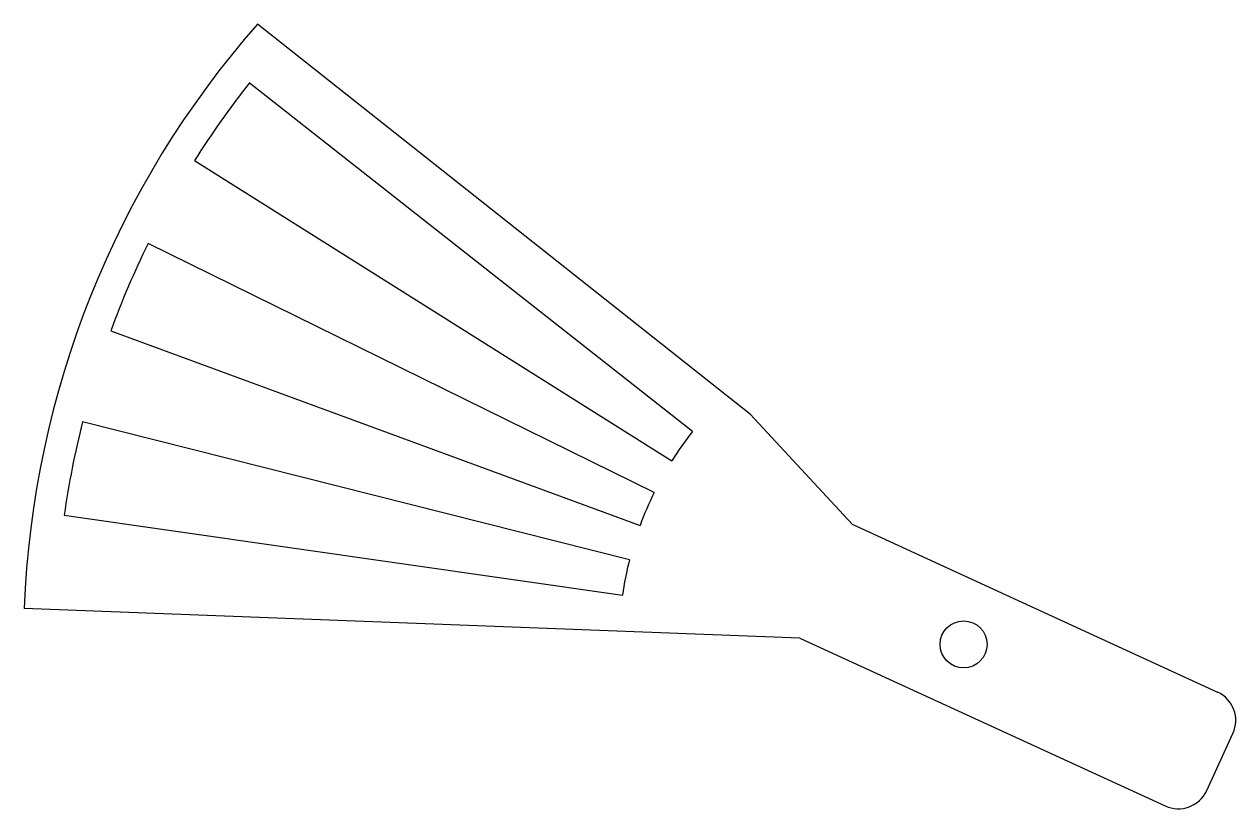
# Model space of a CAD drawing. Header units: millimetres. Extents: x -60 to 17.4, y -10.5 to 39.6.
import ezdxf

# ---------------------------------------------------------------- set-up
doc = ezdxf.new("R2010")
doc.units = ezdxf.units.MM

msp = doc.modelspace()

# ---------------------------------------------------------------- linework, layer by layer
at = {"color": 7, "linetype": 'Continuous', "lineweight": 25}
for p, q in [((-13.592, 14.671), (-45.074, 39.603)), ((-17.292, 13.601), (-45.589, 35.856)), ((-49.087, 30.895), (-18.619, 11.719)), ((-19.742, 9.708), (-52.047, 25.594)), ((-54.438, 20.014), (-20.649, 7.591)), ((-21.329, 5.391), (-56.231, 14.214)), ((-7.104, 7.668), (-13.592, 14.671)), ((-57.409, 8.258), (-21.776, 3.132)), ((-7.104, 7.668), (16.208, -3.048)), ((-10.445, 0.399), (-59.956, 2.288)), ((-10.445, 0.399), (12.867, -10.317)), ((15.52, -9.335), (17.19, -5.7))]:
    msp.add_line(p, q, dxfattribs=at)
msp.add_circle((0, 0), 1.5, dxfattribs=at)
for centre, radius, start, end in [((0, 0), 60, 138.69685, 177.8142), ((0, 0), 58, 141.8142, 147.8142), ((0, 0), 58, 153.8142, 159.8142), ((0, 0), 58, 165.8142, 171.8142), ((0, 0), 22, 141.8142, 147.8142), ((0, 0), 22, 153.8142, 159.8142), ((0, 0), 22, 165.8142, 171.8142), ((15.373, -4.865), 2, 335.3142, 65.3142), ((13.703, -8.499), 2, 245.3142, 335.3142)]:
    msp.add_arc(centre, radius, start, end, dxfattribs=at)

doc.saveas('drawing.dxf')
